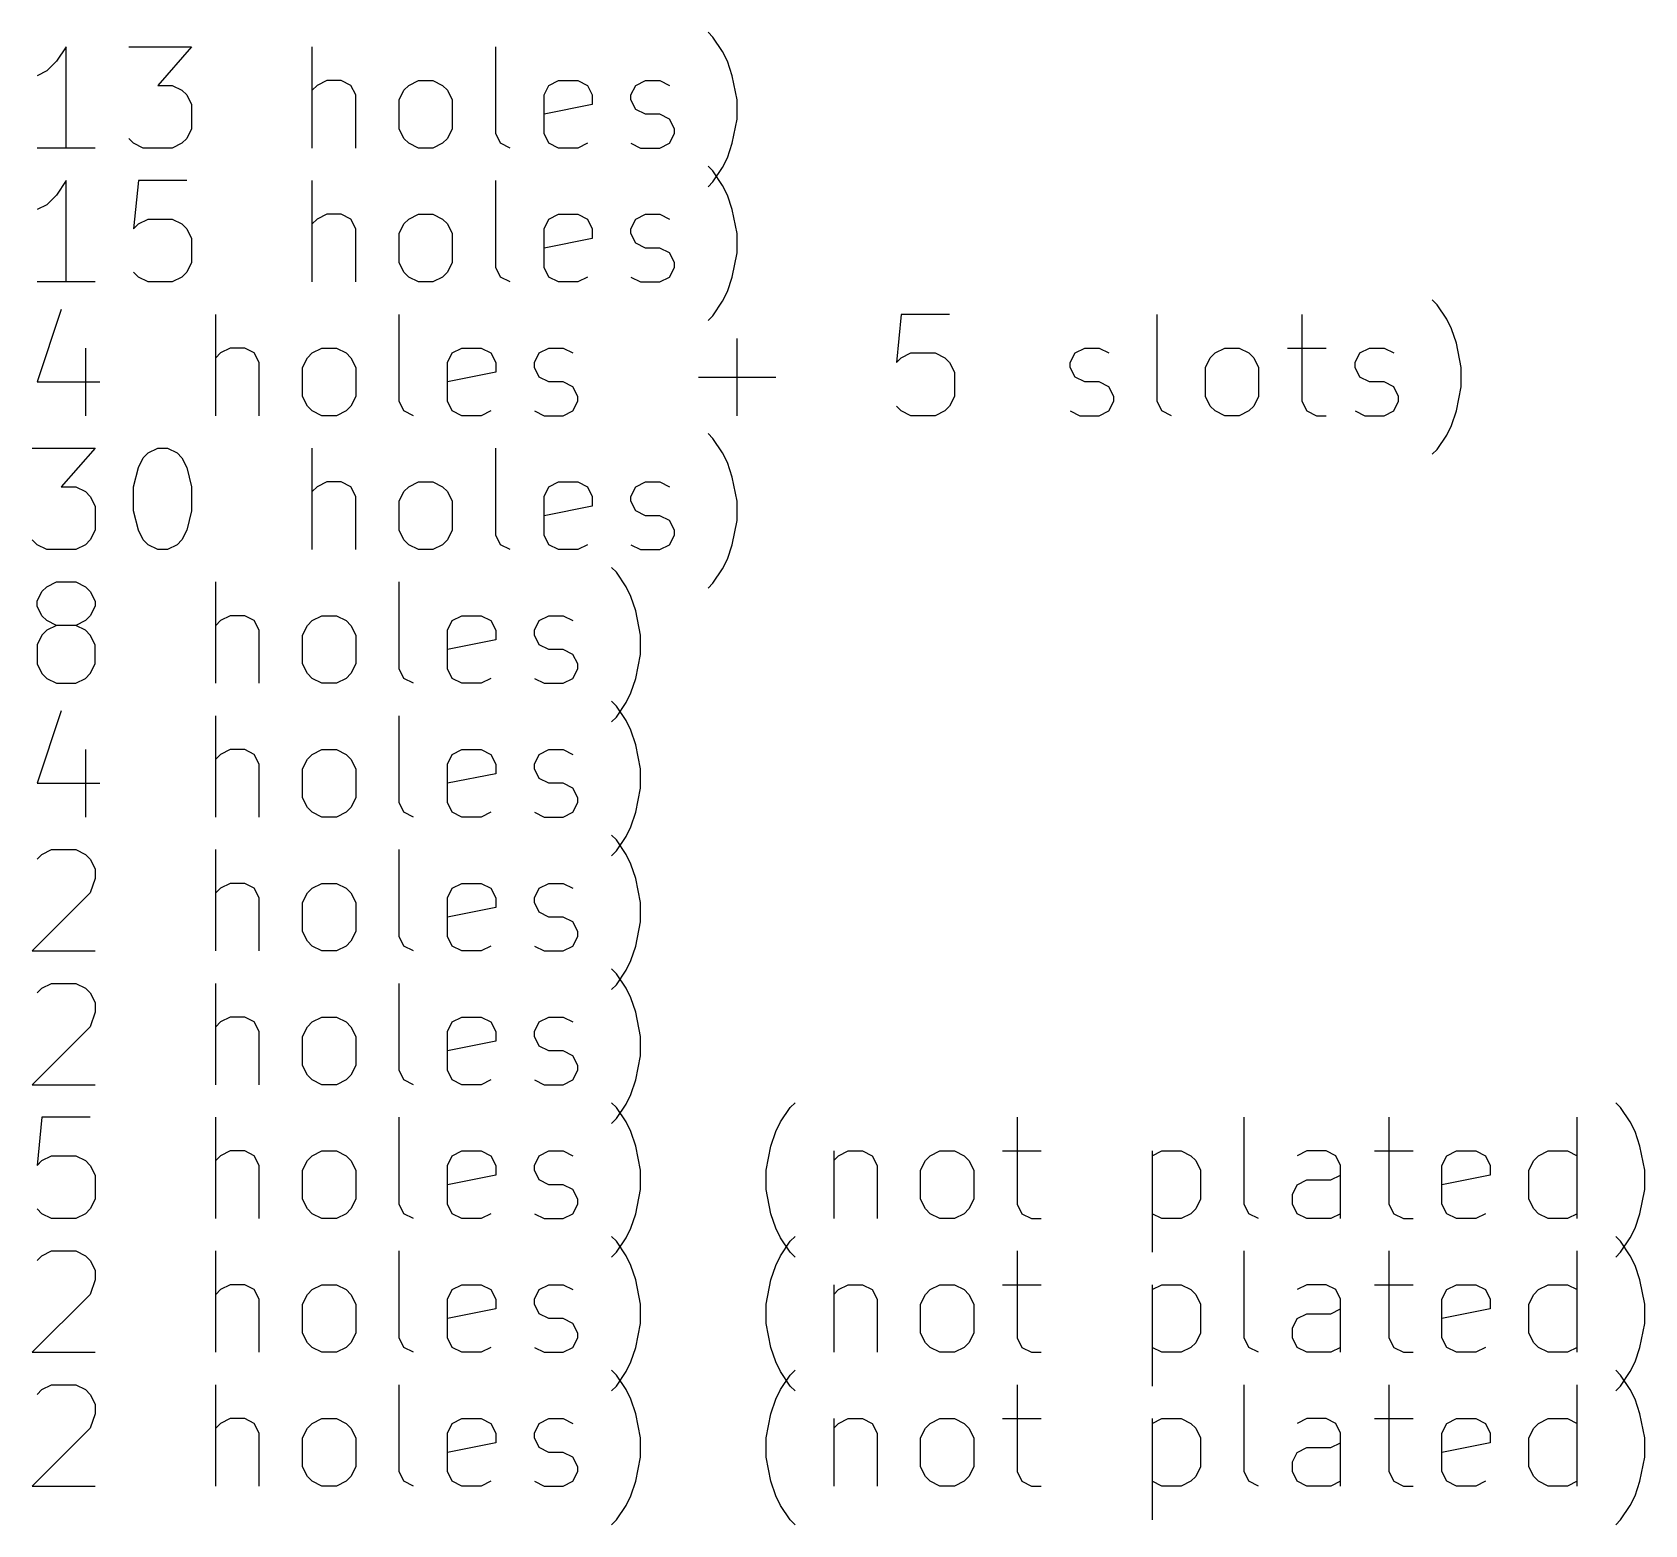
# Model space of a CAD drawing. Extents: x 108 to 205, y -280 to -45.
# Drawn here: x 157.76 to 205.47, y -279.63 to -235.46 of the extents above; entities that cross this region are included whole.
import ezdxf

# ---------------------------------------------------------------- set-up
doc = ezdxf.new("R2010")
doc.units = 0
doc.header["$MEASUREMENT"] = 0
doc.layers.add('BLACK', color=7, linetype='CONTINUOUS')

msp = doc.modelspace()

# ---------------------------------------------------------------- linework, layer by layer
at = {"layer": 'BLACK', "linetype": 'CONTINUOUS'}
for p, q in [((177.902, -235.604), (177.759, -235.461)), ((178.187, -236.033), (177.902, -235.604)), ((158.759, -235.89), (158.473, -236.318)), ((158.759, -238.89), (158.759, -235.89)), ((160.616, -235.89), (162.473, -235.89)), ((162.473, -235.89), (161.473, -237.033)), ((166.045, -238.89), (166.045, -235.89)), ((171.473, -238.461), (171.473, -235.89)), ((178.33, -236.318), (178.187, -236.033)), ((158.187, -236.604), (157.902, -236.747)), ((158.473, -236.318), (158.187, -236.604)), ((178.473, -236.747), (178.33, -236.318)), ((161.473, -237.033), (161.902, -237.033)), ((161.902, -237.033), (162.187, -237.175)), ((166.187, -237.033), (166.045, -237.175)), ((166.473, -236.89), (166.187, -237.033)), ((166.902, -236.89), (166.473, -236.89)), ((167.187, -237.033), (166.902, -236.89)), ((167.33, -237.318), (167.187, -237.033)), ((168.759, -237.175), (168.902, -237.033)), ((168.902, -237.033), (169.187, -236.89)), ((169.187, -236.89), (169.616, -236.89)), ((169.616, -236.89), (169.902, -237.033)), ((169.902, -237.033), (170.045, -237.175)), ((172.902, -237.318), (173.045, -237.033)), ((173.045, -237.033), (173.33, -236.89)), ((173.33, -236.89), (173.902, -236.89)), ((173.902, -236.89), (174.187, -237.033)), ((174.187, -237.033), (174.33, -237.318)), ((175.473, -237.318), (175.616, -237.033)), ((175.616, -237.033), (175.902, -236.89)), ((175.902, -236.89), (176.33, -236.89)), ((176.33, -236.89), (176.616, -237.033)), ((178.616, -237.461), (178.473, -236.747)), ((162.187, -237.175), (162.33, -237.318)), ((162.33, -237.318), (162.473, -237.604)), ((162.473, -237.604), (162.473, -238.318)), ((167.33, -238.89), (167.33, -237.318)), ((168.616, -237.461), (168.759, -237.175)), ((168.616, -238.318), (168.616, -237.461)), ((170.045, -237.175), (170.187, -237.461)), ((170.187, -237.461), (170.187, -238.318)), ((172.902, -238.461), (172.902, -237.318)), ((174.33, -237.604), (172.902, -237.89)), ((174.33, -237.318), (174.33, -237.604)), ((175.473, -237.461), (175.473, -237.318)), ((175.616, -237.747), (175.473, -237.461)), ((178.616, -238.033), (178.616, -237.461)), ((175.902, -237.89), (175.616, -237.747)), ((176.33, -237.89), (175.902, -237.89)), ((176.616, -238.033), (176.33, -237.89)), ((176.759, -238.318), (176.616, -238.033)), ((178.473, -238.747), (178.616, -238.033)), ((162.473, -238.318), (162.33, -238.604)), ((168.759, -238.604), (168.616, -238.318)), ((170.187, -238.318), (170.045, -238.604)), ((171.616, -238.747), (171.473, -238.461)), ((173.045, -238.747), (172.902, -238.461)), ((176.616, -238.747), (176.759, -238.461)), ((176.759, -238.461), (176.759, -238.318)), ((159.616, -238.89), (157.902, -238.89)), ((160.759, -238.747), (160.616, -238.604)), ((161.045, -238.89), (160.759, -238.747)), ((161.902, -238.89), (161.045, -238.89)), ((162.187, -238.747), (161.902, -238.89)), ((162.33, -238.604), (162.187, -238.747)), ((168.902, -238.747), (168.759, -238.604)), ((169.187, -238.89), (168.902, -238.747)), ((169.616, -238.89), (169.187, -238.89)), ((169.902, -238.747), (169.616, -238.89)), ((170.045, -238.604), (169.902, -238.747)), ((171.902, -238.89), (171.616, -238.747)), ((173.33, -238.89), (173.045, -238.747)), ((173.902, -238.89), (173.33, -238.89)), ((174.187, -238.747), (173.902, -238.89)), ((175.473, -238.747), (175.759, -238.89)), ((175.759, -238.89), (176.33, -238.89)), ((176.33, -238.89), (176.616, -238.747)), ((178.33, -239.175), (178.473, -238.747)), ((177.902, -239.564), (177.759, -239.421)), ((177.902, -239.89), (178.187, -239.461)), ((178.187, -239.461), (178.33, -239.175)), ((158.759, -239.85), (158.473, -240.278)), ((158.759, -242.85), (158.759, -239.85)), ((160.902, -239.85), (160.759, -241.278)), ((162.33, -239.85), (160.902, -239.85)), ((166.045, -242.85), (166.045, -239.85)), ((171.473, -242.421), (171.473, -239.85)), ((177.759, -240.033), (177.902, -239.89)), ((178.187, -239.993), (177.902, -239.564)), ((178.33, -240.278), (178.187, -239.993)), ((158.473, -240.278), (158.187, -240.564)), ((178.473, -240.707), (178.33, -240.278)), ((158.187, -240.564), (157.902, -240.707)), ((166.473, -240.85), (166.187, -240.993)), ((166.902, -240.85), (166.473, -240.85)), ((167.187, -240.993), (166.902, -240.85)), ((168.902, -240.993), (169.187, -240.85)), ((169.187, -240.85), (169.616, -240.85)), ((169.616, -240.85), (169.902, -240.993)), ((173.045, -240.993), (173.33, -240.85)), ((173.33, -240.85), (173.902, -240.85)), ((173.902, -240.85), (174.187, -240.993)), ((175.616, -240.993), (175.902, -240.85)), ((175.902, -240.85), (176.33, -240.85)), ((176.33, -240.85), (176.616, -240.993)), ((178.616, -241.421), (178.473, -240.707)), ((160.759, -241.278), (160.902, -241.135)), ((160.902, -241.135), (161.187, -240.993)), ((161.187, -240.993), (161.902, -240.993)), ((161.902, -240.993), (162.187, -241.135)), ((162.187, -241.135), (162.33, -241.278)), ((162.33, -241.278), (162.473, -241.564)), ((166.187, -240.993), (166.045, -241.135)), ((167.33, -241.278), (167.187, -240.993)), ((167.33, -242.85), (167.33, -241.278)), ((168.616, -241.421), (168.759, -241.135)), ((168.616, -242.278), (168.616, -241.421)), ((168.759, -241.135), (168.902, -240.993)), ((169.902, -240.993), (170.045, -241.135)), ((170.045, -241.135), (170.187, -241.421)), ((170.187, -241.421), (170.187, -242.278)), ((172.902, -241.278), (173.045, -240.993)), ((172.902, -242.421), (172.902, -241.278)), ((174.187, -240.993), (174.33, -241.278)), ((174.33, -241.278), (174.33, -241.564)), ((175.473, -241.278), (175.616, -240.993)), ((175.473, -241.421), (175.473, -241.278)), ((175.616, -241.707), (175.473, -241.421)), ((178.616, -241.993), (178.616, -241.421)), ((162.473, -241.564), (162.473, -242.278)), ((174.33, -241.564), (172.902, -241.85)), ((175.902, -241.85), (175.616, -241.707)), ((176.33, -241.85), (175.902, -241.85)), ((176.616, -241.993), (176.33, -241.85)), ((162.473, -242.278), (162.33, -242.564)), ((168.759, -242.564), (168.616, -242.278)), ((170.187, -242.278), (170.045, -242.564)), ((176.759, -242.278), (176.616, -241.993)), ((176.759, -242.421), (176.759, -242.278)), ((178.473, -242.707), (178.616, -241.993)), ((159.616, -242.85), (157.902, -242.85)), ((160.902, -242.707), (160.759, -242.564)), ((161.187, -242.85), (160.902, -242.707)), ((161.902, -242.85), (161.187, -242.85)), ((162.187, -242.707), (161.902, -242.85)), ((162.33, -242.564), (162.187, -242.707)), ((168.902, -242.707), (168.759, -242.564)), ((169.187, -242.85), (168.902, -242.707)), ((169.616, -242.85), (169.187, -242.85)), ((169.902, -242.707), (169.616, -242.85)), ((170.045, -242.564), (169.902, -242.707)), ((171.616, -242.707), (171.473, -242.421)), ((171.902, -242.85), (171.616, -242.707)), ((173.045, -242.707), (172.902, -242.421)), ((173.33, -242.85), (173.045, -242.707)), ((173.902, -242.85), (173.33, -242.85)), ((174.187, -242.707), (173.902, -242.85)), ((175.473, -242.707), (175.759, -242.85)), ((175.759, -242.85), (176.33, -242.85)), ((176.33, -242.85), (176.616, -242.707)), ((176.616, -242.707), (176.759, -242.421)), ((178.33, -243.135), (178.473, -242.707)), ((178.187, -243.421), (178.33, -243.135)), ((158.616, -243.667), (157.902, -245.81)), ((163.187, -246.81), (163.187, -243.81)), ((168.616, -246.381), (168.616, -243.81)), ((177.902, -243.85), (178.187, -243.421)), ((183.473, -243.81), (183.33, -245.238)), ((184.902, -243.81), (183.473, -243.81)), ((191.045, -246.381), (191.045, -243.81)), ((195.33, -243.81), (195.33, -246.381)), ((199.33, -243.524), (199.187, -243.381)), ((199.616, -243.953), (199.33, -243.524)), ((177.759, -243.993), (177.902, -243.85)), ((199.759, -244.238), (199.616, -243.953)), ((199.902, -244.667), (199.759, -244.238)), ((178.616, -246.81), (178.616, -244.524)), ((200.045, -245.381), (199.902, -244.667)), ((159.33, -244.81), (159.33, -246.81)), ((163.33, -244.953), (163.187, -245.095)), ((163.616, -244.81), (163.33, -244.953)), ((164.045, -244.81), (163.616, -244.81)), ((164.33, -244.953), (164.045, -244.81)), ((164.473, -245.238), (164.33, -244.953)), ((164.473, -246.81), (164.473, -245.238)), ((165.759, -245.381), (165.902, -245.095)), ((165.902, -245.095), (166.045, -244.953)), ((166.045, -244.953), (166.33, -244.81)), ((166.33, -244.81), (166.759, -244.81)), ((166.759, -244.81), (167.045, -244.953)), ((167.045, -244.953), (167.187, -245.095)), ((167.187, -245.095), (167.33, -245.381)), ((170.045, -245.238), (170.187, -244.953)), ((170.045, -246.381), (170.045, -245.238)), ((170.187, -244.953), (170.473, -244.81)), ((170.473, -244.81), (171.045, -244.81)), ((171.045, -244.81), (171.33, -244.953)), ((171.33, -244.953), (171.473, -245.238)), ((171.473, -245.238), (171.473, -245.524)), ((172.616, -245.238), (172.759, -244.953)), ((172.616, -245.381), (172.616, -245.238)), ((172.759, -244.953), (173.045, -244.81)), ((173.045, -244.81), (173.473, -244.81)), ((173.473, -244.81), (173.759, -244.953)), ((183.33, -245.238), (183.473, -245.095)), ((183.473, -245.095), (183.759, -244.953)), ((183.759, -244.953), (184.473, -244.953)), ((184.473, -244.953), (184.759, -245.095)), ((184.759, -245.095), (184.902, -245.238)), ((184.902, -245.238), (185.045, -245.524)), ((188.473, -245.238), (188.616, -244.953)), ((188.473, -245.381), (188.473, -245.238)), ((188.616, -244.953), (188.902, -244.81)), ((188.902, -244.81), (189.33, -244.81)), ((189.33, -244.81), (189.616, -244.953)), ((192.473, -245.381), (192.616, -245.095)), ((192.616, -245.095), (192.759, -244.953)), ((192.759, -244.953), (193.045, -244.81)), ((193.045, -244.81), (193.473, -244.81)), ((193.473, -244.81), (193.759, -244.953)), ((193.759, -244.953), (193.902, -245.095)), ((193.902, -245.095), (194.045, -245.381)), ((194.902, -244.81), (196.045, -244.81)), ((196.902, -245.238), (197.045, -244.953)), ((196.902, -245.381), (196.902, -245.238)), ((197.045, -244.953), (197.33, -244.81)), ((197.33, -244.81), (197.759, -244.81)), ((197.759, -244.81), (198.045, -244.953)), ((165.759, -246.238), (165.759, -245.381)), ((167.33, -245.381), (167.33, -246.238)), ((171.473, -245.524), (170.045, -245.81)), ((172.759, -245.667), (172.616, -245.381)), ((173.045, -245.81), (172.759, -245.667)), ((177.473, -245.667), (179.759, -245.667)), ((185.045, -245.524), (185.045, -246.238)), ((188.616, -245.667), (188.473, -245.381)), ((188.902, -245.81), (188.616, -245.667)), ((192.473, -246.238), (192.473, -245.381)), ((194.045, -245.381), (194.045, -246.238)), ((197.045, -245.667), (196.902, -245.381)), ((197.33, -245.81), (197.045, -245.667)), ((200.045, -245.953), (200.045, -245.381)), ((157.902, -245.81), (159.759, -245.81)), ((173.473, -245.81), (173.045, -245.81)), ((173.759, -245.953), (173.473, -245.81)), ((173.902, -246.238), (173.759, -245.953)), ((189.33, -245.81), (188.902, -245.81)), ((189.616, -245.953), (189.33, -245.81)), ((189.759, -246.238), (189.616, -245.953)), ((197.759, -245.81), (197.33, -245.81)), ((198.045, -245.953), (197.759, -245.81)), ((198.187, -246.238), (198.045, -245.953)), ((199.902, -246.667), (200.045, -245.953)), ((165.902, -246.524), (165.759, -246.238)), ((166.045, -246.667), (165.902, -246.524)), ((166.33, -246.81), (166.045, -246.667)), ((167.045, -246.667), (166.759, -246.81)), ((167.187, -246.524), (167.045, -246.667)), ((167.33, -246.238), (167.187, -246.524)), ((168.759, -246.667), (168.616, -246.381)), ((169.045, -246.81), (168.759, -246.667)), ((170.187, -246.667), (170.045, -246.381)), ((170.473, -246.81), (170.187, -246.667)), ((171.33, -246.667), (171.045, -246.81)), ((172.616, -246.667), (172.902, -246.81)), ((173.473, -246.81), (173.759, -246.667)), ((173.759, -246.667), (173.902, -246.381)), ((173.902, -246.381), (173.902, -246.238)), ((183.473, -246.667), (183.33, -246.524)), ((183.759, -246.81), (183.473, -246.667)), ((184.759, -246.667), (184.473, -246.81)), ((184.902, -246.524), (184.759, -246.667)), ((185.045, -246.238), (184.902, -246.524)), ((188.473, -246.667), (188.759, -246.81)), ((189.33, -246.81), (189.616, -246.667)), ((189.616, -246.667), (189.759, -246.381)), ((189.759, -246.381), (189.759, -246.238)), ((191.187, -246.667), (191.045, -246.381)), ((191.473, -246.81), (191.187, -246.667)), ((192.616, -246.524), (192.473, -246.238)), ((192.759, -246.667), (192.616, -246.524)), ((193.045, -246.81), (192.759, -246.667)), ((193.759, -246.667), (193.473, -246.81)), ((193.902, -246.524), (193.759, -246.667)), ((194.045, -246.238), (193.902, -246.524)), ((195.33, -246.381), (195.473, -246.667)), ((195.473, -246.667), (195.759, -246.81)), ((196.902, -246.667), (197.187, -246.81)), ((197.759, -246.81), (198.045, -246.667)), ((198.045, -246.667), (198.187, -246.381)), ((198.187, -246.381), (198.187, -246.238)), ((199.759, -247.095), (199.902, -246.667)), ((166.759, -246.81), (166.33, -246.81)), ((171.045, -246.81), (170.473, -246.81)), ((172.902, -246.81), (173.473, -246.81)), ((184.473, -246.81), (183.759, -246.81)), ((188.759, -246.81), (189.33, -246.81)), ((193.473, -246.81), (193.045, -246.81)), ((195.759, -246.81), (196.045, -246.81)), ((197.187, -246.81), (197.759, -246.81)), ((199.616, -247.381), (199.759, -247.095)), ((177.902, -247.484), (177.759, -247.341)), ((178.187, -247.913), (177.902, -247.484)), ((199.33, -247.81), (199.616, -247.381)), ((157.759, -247.77), (159.616, -247.77)), ((159.616, -247.77), (158.616, -248.913)), ((160.902, -248.341), (161.045, -248.055)), ((161.045, -248.055), (161.187, -247.913)), ((161.187, -247.913), (161.473, -247.77)), ((161.473, -247.77), (161.759, -247.77)), ((161.759, -247.77), (162.045, -247.913)), ((162.045, -247.913), (162.187, -248.055)), ((162.187, -248.055), (162.33, -248.341)), ((166.045, -250.77), (166.045, -247.77)), ((171.473, -250.341), (171.473, -247.77)), ((178.33, -248.198), (178.187, -247.913)), ((199.187, -247.953), (199.33, -247.81)), ((160.759, -248.913), (160.902, -248.341)), ((162.33, -248.341), (162.473, -248.913)), ((178.473, -248.627), (178.33, -248.198)), ((158.616, -248.913), (159.045, -248.913)), ((159.045, -248.913), (159.33, -249.055)), ((159.33, -249.055), (159.473, -249.198)), ((160.759, -249.627), (160.759, -248.913)), ((162.473, -248.913), (162.473, -249.627)), ((166.187, -248.913), (166.045, -249.055)), ((166.473, -248.77), (166.187, -248.913)), ((166.902, -248.77), (166.473, -248.77)), ((167.187, -248.913), (166.902, -248.77)), ((167.33, -249.198), (167.187, -248.913)), ((168.616, -249.341), (168.759, -249.055)), ((168.759, -249.055), (168.902, -248.913)), ((168.902, -248.913), (169.187, -248.77)), ((169.187, -248.77), (169.616, -248.77)), ((169.616, -248.77), (169.902, -248.913)), ((169.902, -248.913), (170.045, -249.055)), ((170.045, -249.055), (170.187, -249.341)), ((172.902, -249.198), (173.045, -248.913)), ((173.045, -248.913), (173.33, -248.77)), ((173.33, -248.77), (173.902, -248.77)), ((173.902, -248.77), (174.187, -248.913)), ((174.187, -248.913), (174.33, -249.198)), ((175.473, -249.198), (175.616, -248.913)), ((175.616, -248.913), (175.902, -248.77)), ((175.902, -248.77), (176.33, -248.77)), ((176.33, -248.77), (176.616, -248.913)), ((178.616, -249.341), (178.473, -248.627)), ((159.473, -249.198), (159.616, -249.484)), ((159.616, -249.484), (159.616, -250.198)), ((167.33, -250.77), (167.33, -249.198)), ((168.616, -250.198), (168.616, -249.341)), ((170.187, -249.341), (170.187, -250.198)), ((172.902, -250.341), (172.902, -249.198)), ((174.33, -249.484), (172.902, -249.77)), ((174.33, -249.198), (174.33, -249.484)), ((175.473, -249.341), (175.473, -249.198)), ((175.616, -249.627), (175.473, -249.341)), ((178.616, -249.913), (178.616, -249.341)), ((160.902, -250.198), (160.759, -249.627)), ((162.473, -249.627), (162.33, -250.198)), ((175.902, -249.77), (175.616, -249.627)), ((176.33, -249.77), (175.902, -249.77)), ((176.616, -249.913), (176.33, -249.77)), ((176.759, -250.198), (176.616, -249.913)), ((178.473, -250.627), (178.616, -249.913)), ((157.902, -250.627), (157.759, -250.484)), ((159.473, -250.484), (159.33, -250.627)), ((159.616, -250.198), (159.473, -250.484)), ((161.045, -250.484), (160.902, -250.198)), ((161.187, -250.627), (161.045, -250.484)), ((162.187, -250.484), (162.045, -250.627)), ((162.33, -250.198), (162.187, -250.484)), ((168.759, -250.484), (168.616, -250.198)), ((168.902, -250.627), (168.759, -250.484)), ((170.045, -250.484), (169.902, -250.627)), ((170.187, -250.198), (170.045, -250.484)), ((171.616, -250.627), (171.473, -250.341)), ((173.045, -250.627), (172.902, -250.341)), ((176.616, -250.627), (176.759, -250.341)), ((176.759, -250.341), (176.759, -250.198)), ((158.187, -250.77), (157.902, -250.627)), ((159.045, -250.77), (158.187, -250.77)), ((159.33, -250.627), (159.045, -250.77)), ((161.473, -250.77), (161.187, -250.627)), ((161.759, -250.77), (161.473, -250.77)), ((162.045, -250.627), (161.759, -250.77)), ((169.187, -250.77), (168.902, -250.627)), ((169.616, -250.77), (169.187, -250.77)), ((169.902, -250.627), (169.616, -250.77)), ((171.902, -250.77), (171.616, -250.627)), ((173.33, -250.77), (173.045, -250.627)), ((173.902, -250.77), (173.33, -250.77)), ((174.187, -250.627), (173.902, -250.77)), ((175.473, -250.627), (175.759, -250.77)), ((175.759, -250.77), (176.33, -250.77)), ((176.33, -250.77), (176.616, -250.627)), ((178.33, -251.055), (178.473, -250.627)), ((175.045, -251.444), (174.902, -251.301)), ((175.33, -251.873), (175.045, -251.444)), ((177.902, -251.77), (178.187, -251.341)), ((178.187, -251.341), (178.33, -251.055)), ((158.045, -252.015), (158.187, -251.873)), ((158.187, -251.873), (158.473, -251.73)), ((158.473, -251.73), (159.045, -251.73)), ((159.045, -251.73), (159.33, -251.873)), ((159.33, -251.873), (159.473, -252.015)), ((163.187, -254.73), (163.187, -251.73)), ((168.616, -254.301), (168.616, -251.73)), ((175.473, -252.158), (175.33, -251.873)), ((177.759, -251.913), (177.902, -251.77)), ((157.902, -252.301), (158.045, -252.015)), ((157.902, -252.444), (157.902, -252.301)), ((159.473, -252.015), (159.616, -252.301)), ((159.616, -252.301), (159.616, -252.444)), ((175.616, -252.587), (175.473, -252.158)), ((158.045, -252.73), (157.902, -252.444)), ((158.187, -252.873), (158.045, -252.73)), ((158.473, -253.015), (158.187, -252.873)), ((159.33, -252.873), (159.045, -253.015)), ((159.473, -252.73), (159.33, -252.873)), ((159.616, -252.444), (159.473, -252.73)), ((163.33, -252.873), (163.187, -253.015)), ((163.616, -252.73), (163.33, -252.873)), ((164.045, -252.73), (163.616, -252.73)), ((164.33, -252.873), (164.045, -252.73)), ((164.473, -253.158), (164.33, -252.873)), ((165.902, -253.015), (166.045, -252.873)), ((166.045, -252.873), (166.33, -252.73)), ((166.33, -252.73), (166.759, -252.73)), ((166.759, -252.73), (167.045, -252.873)), ((167.045, -252.873), (167.187, -253.015)), ((170.045, -253.158), (170.187, -252.873)), ((170.187, -252.873), (170.473, -252.73)), ((170.473, -252.73), (171.045, -252.73)), ((171.045, -252.73), (171.33, -252.873)), ((171.33, -252.873), (171.473, -253.158)), ((172.616, -253.158), (172.759, -252.873)), ((172.759, -252.873), (173.045, -252.73)), ((173.045, -252.73), (173.473, -252.73)), ((173.473, -252.73), (173.759, -252.873)), ((175.759, -253.301), (175.616, -252.587)), ((158.045, -253.301), (157.902, -253.587)), ((158.187, -253.158), (158.045, -253.301)), ((158.473, -253.015), (158.187, -253.158)), ((159.045, -253.015), (158.473, -253.015)), ((159.33, -253.158), (159.045, -253.015)), ((159.473, -253.301), (159.33, -253.158)), ((159.616, -253.587), (159.473, -253.301)), ((164.473, -254.73), (164.473, -253.158)), ((165.759, -253.301), (165.902, -253.015)), ((165.759, -254.158), (165.759, -253.301)), ((167.187, -253.015), (167.33, -253.301)), ((167.33, -253.301), (167.33, -254.158)), ((170.045, -254.301), (170.045, -253.158)), ((171.473, -253.158), (171.473, -253.444)), ((172.616, -253.301), (172.616, -253.158)), ((172.759, -253.587), (172.616, -253.301)), ((175.759, -253.873), (175.759, -253.301)), ((157.902, -253.587), (157.902, -254.158)), ((159.616, -254.158), (159.616, -253.587)), ((171.473, -253.444), (170.045, -253.73)), ((173.045, -253.73), (172.759, -253.587)), ((173.473, -253.73), (173.045, -253.73)), ((173.759, -253.873), (173.473, -253.73)), ((157.902, -254.158), (158.045, -254.444)), ((159.473, -254.444), (159.616, -254.158)), ((165.902, -254.444), (165.759, -254.158)), ((167.33, -254.158), (167.187, -254.444)), ((168.759, -254.587), (168.616, -254.301)), ((170.187, -254.587), (170.045, -254.301)), ((173.902, -254.158), (173.759, -253.873)), ((173.759, -254.587), (173.902, -254.301)), ((173.902, -254.301), (173.902, -254.158)), ((175.616, -254.587), (175.759, -253.873)), ((158.045, -254.444), (158.187, -254.587)), ((158.187, -254.587), (158.473, -254.73)), ((158.473, -254.73), (159.045, -254.73)), ((159.045, -254.73), (159.33, -254.587)), ((159.33, -254.587), (159.473, -254.444)), ((166.045, -254.587), (165.902, -254.444)), ((166.33, -254.73), (166.045, -254.587)), ((166.759, -254.73), (166.33, -254.73)), ((167.045, -254.587), (166.759, -254.73)), ((167.187, -254.444), (167.045, -254.587)), ((169.045, -254.73), (168.759, -254.587)), ((170.473, -254.73), (170.187, -254.587)), ((171.045, -254.73), (170.473, -254.73)), ((171.33, -254.587), (171.045, -254.73)), ((172.616, -254.587), (172.902, -254.73)), ((172.902, -254.73), (173.473, -254.73)), ((173.473, -254.73), (173.759, -254.587)), ((175.473, -255.015), (175.616, -254.587)), ((175.045, -255.404), (174.902, -255.261)), ((175.33, -255.301), (175.473, -255.015)), ((158.616, -255.547), (157.902, -257.69)), ((163.187, -258.69), (163.187, -255.69)), ((168.616, -258.261), (168.616, -255.69)), ((174.902, -255.873), (175.045, -255.73)), ((175.045, -255.73), (175.33, -255.301)), ((175.33, -255.833), (175.045, -255.404)), ((175.473, -256.118), (175.33, -255.833)), ((175.616, -256.547), (175.473, -256.118)), ((159.33, -256.69), (159.33, -258.69)), ((163.616, -256.69), (163.33, -256.833)), ((164.045, -256.69), (163.616, -256.69)), ((164.33, -256.833), (164.045, -256.69)), ((166.045, -256.833), (166.33, -256.69)), ((166.33, -256.69), (166.759, -256.69)), ((166.759, -256.69), (167.045, -256.833)), ((170.187, -256.833), (170.473, -256.69)), ((170.473, -256.69), (171.045, -256.69)), ((171.045, -256.69), (171.33, -256.833)), ((172.759, -256.833), (173.045, -256.69)), ((173.045, -256.69), (173.473, -256.69)), ((173.473, -256.69), (173.759, -256.833)), ((175.759, -257.261), (175.616, -256.547)), ((163.33, -256.833), (163.187, -256.975)), ((164.473, -257.118), (164.33, -256.833)), ((164.473, -258.69), (164.473, -257.118)), ((165.759, -257.261), (165.902, -256.975)), ((165.902, -256.975), (166.045, -256.833)), ((167.045, -256.833), (167.187, -256.975)), ((167.187, -256.975), (167.33, -257.261)), ((170.045, -257.118), (170.187, -256.833)), ((170.045, -258.261), (170.045, -257.118)), ((171.33, -256.833), (171.473, -257.118)), ((171.473, -257.118), (171.473, -257.404)), ((172.616, -257.118), (172.759, -256.833)), ((172.616, -257.261), (172.616, -257.118)), ((165.759, -258.118), (165.759, -257.261)), ((167.33, -257.261), (167.33, -258.118)), ((171.473, -257.404), (170.045, -257.69)), ((172.759, -257.547), (172.616, -257.261)), ((173.045, -257.69), (172.759, -257.547)), ((175.759, -257.833), (175.759, -257.261)), ((157.902, -257.69), (159.759, -257.69)), ((165.902, -258.404), (165.759, -258.118)), ((167.33, -258.118), (167.187, -258.404)), ((173.473, -257.69), (173.045, -257.69)), ((173.759, -257.833), (173.473, -257.69)), ((173.902, -258.118), (173.759, -257.833)), ((173.902, -258.261), (173.902, -258.118)), ((175.616, -258.547), (175.759, -257.833)), ((166.045, -258.547), (165.902, -258.404)), ((166.33, -258.69), (166.045, -258.547)), ((167.045, -258.547), (166.759, -258.69)), ((167.187, -258.404), (167.045, -258.547)), ((168.759, -258.547), (168.616, -258.261)), ((169.045, -258.69), (168.759, -258.547)), ((170.187, -258.547), (170.045, -258.261)), ((170.473, -258.69), (170.187, -258.547)), ((171.33, -258.547), (171.045, -258.69)), ((172.616, -258.547), (172.902, -258.69)), ((173.473, -258.69), (173.759, -258.547)), ((173.759, -258.547), (173.902, -258.261)), ((175.473, -258.975), (175.616, -258.547)), ((166.759, -258.69), (166.33, -258.69)), ((171.045, -258.69), (170.473, -258.69)), ((172.902, -258.69), (173.473, -258.69)), ((175.33, -259.261), (175.473, -258.975)), ((175.045, -259.364), (174.902, -259.221)), ((175.045, -259.69), (175.33, -259.261)), ((175.33, -259.793), (175.045, -259.364)), ((157.902, -259.935), (158.045, -259.793)), ((158.045, -259.793), (158.33, -259.65)), ((158.33, -259.65), (159.045, -259.65)), ((159.045, -259.65), (159.33, -259.793)), ((159.33, -259.793), (159.473, -259.935)), ((159.473, -259.935), (159.616, -260.221)), ((163.187, -262.65), (163.187, -259.65)), ((168.616, -262.221), (168.616, -259.65)), ((174.902, -259.833), (175.045, -259.69)), ((175.473, -260.078), (175.33, -259.793)), ((159.616, -260.507), (159.473, -260.935)), ((159.616, -260.221), (159.616, -260.507)), ((175.616, -260.507), (175.473, -260.078)), ((175.759, -261.221), (175.616, -260.507)), ((159.473, -260.935), (157.759, -262.65)), ((163.33, -260.793), (163.187, -260.935)), ((163.616, -260.65), (163.33, -260.793)), ((164.045, -260.65), (163.616, -260.65)), ((164.33, -260.793), (164.045, -260.65)), ((164.473, -261.078), (164.33, -260.793)), ((165.759, -261.221), (165.902, -260.935)), ((165.902, -260.935), (166.045, -260.793)), ((166.045, -260.793), (166.33, -260.65)), ((166.33, -260.65), (166.759, -260.65)), ((166.759, -260.65), (167.045, -260.793)), ((167.045, -260.793), (167.187, -260.935)), ((167.187, -260.935), (167.33, -261.221)), ((170.045, -261.078), (170.187, -260.793)), ((170.187, -260.793), (170.473, -260.65)), ((170.473, -260.65), (171.045, -260.65)), ((171.045, -260.65), (171.33, -260.793)), ((171.33, -260.793), (171.473, -261.078)), ((172.616, -261.078), (172.759, -260.793)), ((172.759, -260.793), (173.045, -260.65)), ((173.045, -260.65), (173.473, -260.65)), ((173.473, -260.65), (173.759, -260.793)), ((164.473, -262.65), (164.473, -261.078)), ((165.759, -262.078), (165.759, -261.221)), ((167.33, -261.221), (167.33, -262.078)), ((170.045, -262.221), (170.045, -261.078)), ((171.473, -261.364), (170.045, -261.65)), ((171.473, -261.078), (171.473, -261.364)), ((172.616, -261.221), (172.616, -261.078)), ((172.759, -261.507), (172.616, -261.221)), ((175.759, -261.793), (175.759, -261.221)), ((173.045, -261.65), (172.759, -261.507)), ((173.473, -261.65), (173.045, -261.65)), ((173.759, -261.793), (173.473, -261.65)), ((173.902, -262.078), (173.759, -261.793)), ((175.616, -262.507), (175.759, -261.793)), ((165.902, -262.364), (165.759, -262.078)), ((166.045, -262.507), (165.902, -262.364)), ((167.187, -262.364), (167.045, -262.507)), ((167.33, -262.078), (167.187, -262.364)), ((168.759, -262.507), (168.616, -262.221)), ((170.187, -262.507), (170.045, -262.221)), ((173.759, -262.507), (173.902, -262.221)), ((173.902, -262.221), (173.902, -262.078)), ((157.759, -262.65), (159.616, -262.65)), ((166.33, -262.65), (166.045, -262.507)), ((166.759, -262.65), (166.33, -262.65)), ((167.045, -262.507), (166.759, -262.65)), ((169.045, -262.65), (168.759, -262.507)), ((170.473, -262.65), (170.187, -262.507)), ((171.045, -262.65), (170.473, -262.65)), ((171.33, -262.507), (171.045, -262.65)), ((172.616, -262.507), (172.902, -262.65)), ((172.902, -262.65), (173.473, -262.65)), ((173.473, -262.65), (173.759, -262.507)), ((175.473, -262.935), (175.616, -262.507)), ((175.045, -263.324), (174.902, -263.181)), ((175.045, -263.65), (175.33, -263.221)), ((175.33, -263.753), (175.045, -263.324)), ((175.33, -263.221), (175.473, -262.935)), ((157.902, -263.895), (158.045, -263.753)), ((158.045, -263.753), (158.33, -263.61)), ((158.33, -263.61), (159.045, -263.61)), ((159.045, -263.61), (159.33, -263.753)), ((159.33, -263.753), (159.473, -263.895)), ((163.187, -266.61), (163.187, -263.61)), ((168.616, -266.181), (168.616, -263.61)), ((174.902, -263.793), (175.045, -263.65)), ((175.473, -264.038), (175.33, -263.753)), ((159.473, -263.895), (159.616, -264.181)), ((159.616, -264.181), (159.616, -264.467)), ((175.616, -264.467), (175.473, -264.038)), ((159.616, -264.467), (159.473, -264.895)), ((163.33, -264.753), (163.187, -264.895)), ((163.616, -264.61), (163.33, -264.753)), ((164.045, -264.61), (163.616, -264.61)), ((164.33, -264.753), (164.045, -264.61)), ((164.473, -265.038), (164.33, -264.753)), ((165.902, -264.895), (166.045, -264.753)), ((166.045, -264.753), (166.33, -264.61)), ((166.33, -264.61), (166.759, -264.61)), ((166.759, -264.61), (167.045, -264.753)), ((167.045, -264.753), (167.187, -264.895)), ((170.045, -265.038), (170.187, -264.753)), ((170.187, -264.753), (170.473, -264.61)), ((170.473, -264.61), (171.045, -264.61)), ((171.045, -264.61), (171.33, -264.753)), ((171.33, -264.753), (171.473, -265.038)), ((172.616, -265.038), (172.759, -264.753)), ((172.759, -264.753), (173.045, -264.61)), ((173.045, -264.61), (173.473, -264.61)), ((173.473, -264.61), (173.759, -264.753)), ((175.759, -265.181), (175.616, -264.467)), ((159.473, -264.895), (157.759, -266.61)), ((164.473, -266.61), (164.473, -265.038)), ((165.759, -265.181), (165.902, -264.895)), ((165.759, -266.038), (165.759, -265.181)), ((167.187, -264.895), (167.33, -265.181)), ((167.33, -265.181), (167.33, -266.038)), ((170.045, -266.181), (170.045, -265.038)), ((171.473, -265.038), (171.473, -265.324)), ((172.616, -265.181), (172.616, -265.038)), ((172.759, -265.467), (172.616, -265.181)), ((175.759, -265.753), (175.759, -265.181)), ((171.473, -265.324), (170.045, -265.61)), ((173.045, -265.61), (172.759, -265.467)), ((173.473, -265.61), (173.045, -265.61)), ((173.759, -265.753), (173.473, -265.61)), ((173.902, -266.038), (173.759, -265.753)), ((175.616, -266.467), (175.759, -265.753)), ((165.902, -266.324), (165.759, -266.038)), ((167.33, -266.038), (167.187, -266.324)), ((168.759, -266.467), (168.616, -266.181)), ((170.187, -266.467), (170.045, -266.181)), ((173.759, -266.467), (173.902, -266.181)), ((173.902, -266.181), (173.902, -266.038)), ((157.759, -266.61), (159.616, -266.61)), ((166.045, -266.467), (165.902, -266.324)), ((166.33, -266.61), (166.045, -266.467)), ((166.759, -266.61), (166.33, -266.61)), ((167.045, -266.467), (166.759, -266.61)), ((167.187, -266.324), (167.045, -266.467)), ((169.045, -266.61), (168.759, -266.467)), ((170.473, -266.61), (170.187, -266.467)), ((171.045, -266.61), (170.473, -266.61)), ((171.33, -266.467), (171.045, -266.61)), ((172.616, -266.467), (172.902, -266.61)), ((172.902, -266.61), (173.473, -266.61)), ((173.473, -266.61), (173.759, -266.467)), ((175.473, -266.895), (175.616, -266.467)), ((175.045, -267.284), (174.902, -267.141)), ((175.045, -267.61), (175.33, -267.181)), ((175.33, -267.181), (175.473, -266.895)), ((180.187, -267.284), (180.33, -267.141)), ((204.759, -267.284), (204.616, -267.141)), ((158.045, -267.57), (157.902, -268.998)), ((159.473, -267.57), (158.045, -267.57)), ((163.187, -270.57), (163.187, -267.57)), ((168.616, -270.141), (168.616, -267.57)), ((174.902, -267.753), (175.045, -267.61)), ((175.33, -267.713), (175.045, -267.284)), ((179.902, -267.713), (180.187, -267.284)), ((186.902, -267.57), (186.902, -270.141)), ((193.616, -270.141), (193.616, -267.57)), ((197.902, -267.57), (197.902, -270.141)), ((203.473, -270.57), (203.473, -267.57)), ((205.045, -267.713), (204.759, -267.284)), ((175.473, -267.998), (175.33, -267.713)), ((175.616, -268.427), (175.473, -267.998)), ((179.616, -268.427), (179.759, -267.998)), ((179.759, -267.998), (179.902, -267.713)), ((205.187, -267.998), (205.045, -267.713)), ((205.33, -268.427), (205.187, -267.998)), ((163.616, -268.57), (163.33, -268.713)), ((164.045, -268.57), (163.616, -268.57)), ((164.33, -268.713), (164.045, -268.57)), ((166.045, -268.713), (166.33, -268.57)), ((166.33, -268.57), (166.759, -268.57)), ((166.759, -268.57), (167.045, -268.713)), ((170.187, -268.713), (170.473, -268.57)), ((170.473, -268.57), (171.045, -268.57)), ((171.045, -268.57), (171.33, -268.713)), ((172.759, -268.713), (173.045, -268.57)), ((173.045, -268.57), (173.473, -268.57)), ((173.473, -268.57), (173.759, -268.713)), ((175.759, -269.141), (175.616, -268.427)), ((179.473, -269.141), (179.616, -268.427)), ((181.473, -268.57), (181.473, -270.57)), ((181.616, -268.713), (181.902, -268.57)), ((181.902, -268.57), (182.33, -268.57)), ((182.33, -268.57), (182.616, -268.713)), ((184.33, -268.713), (184.616, -268.57)), ((184.616, -268.57), (185.045, -268.57)), ((185.045, -268.57), (185.33, -268.713)), ((186.473, -268.57), (187.616, -268.57)), ((190.902, -268.57), (190.902, -271.57)), ((190.902, -268.713), (191.187, -268.57)), ((191.187, -268.57), (191.759, -268.57)), ((191.759, -268.57), (192.045, -268.713)), ((195.473, -268.57), (195.187, -268.713)), ((196.045, -268.57), (195.473, -268.57)), ((196.33, -268.713), (196.045, -268.57)), ((197.473, -268.57), (198.616, -268.57)), ((199.616, -268.713), (199.902, -268.57)), ((199.902, -268.57), (200.473, -268.57)), ((200.473, -268.57), (200.759, -268.713)), ((202.33, -268.713), (202.616, -268.57)), ((202.616, -268.57), (203.187, -268.57)), ((203.187, -268.57), (203.473, -268.713)), ((205.473, -269.141), (205.33, -268.427)), ((157.902, -268.998), (158.045, -268.855)), ((158.045, -268.855), (158.33, -268.713)), ((158.33, -268.713), (159.045, -268.713)), ((159.045, -268.713), (159.33, -268.855)), ((159.33, -268.855), (159.473, -268.998)), ((159.473, -268.998), (159.616, -269.284)), ((163.33, -268.713), (163.187, -268.855)), ((164.473, -268.998), (164.33, -268.713)), ((164.473, -270.57), (164.473, -268.998)), ((165.759, -269.141), (165.902, -268.855)), ((165.902, -268.855), (166.045, -268.713)), ((167.045, -268.713), (167.187, -268.855)), ((167.187, -268.855), (167.33, -269.141)), ((170.045, -268.998), (170.187, -268.713)), ((170.045, -270.141), (170.045, -268.998)), ((171.33, -268.713), (171.473, -268.998)), ((171.473, -268.998), (171.473, -269.284)), ((172.616, -268.998), (172.759, -268.713)), ((172.616, -269.141), (172.616, -268.998)), ((181.473, -268.855), (181.616, -268.713)), ((182.616, -268.713), (182.759, -268.998)), ((182.759, -268.998), (182.759, -270.57)), ((184.045, -269.141), (184.187, -268.855)), ((184.187, -268.855), (184.33, -268.713)), ((185.33, -268.713), (185.473, -268.855)), ((185.473, -268.855), (185.616, -269.141)), ((192.045, -268.713), (192.187, -268.855)), ((192.187, -268.855), (192.33, -269.141)), ((196.473, -268.998), (196.33, -268.713)), ((196.473, -270.57), (196.473, -268.998)), ((199.473, -268.998), (199.616, -268.713)), ((199.473, -270.141), (199.473, -268.998)), ((200.759, -268.713), (200.902, -268.998)), ((200.902, -268.998), (200.902, -269.284)), ((202.045, -269.141), (202.187, -268.855)), ((202.187, -268.855), (202.33, -268.713)), ((159.616, -269.284), (159.616, -269.998)), ((165.759, -269.998), (165.759, -269.141)), ((167.33, -269.141), (167.33, -269.998)), ((171.473, -269.284), (170.045, -269.57)), ((172.759, -269.427), (172.616, -269.141)), ((173.045, -269.57), (172.759, -269.427)), ((173.473, -269.57), (173.045, -269.57)), ((173.759, -269.713), (173.473, -269.57)), ((175.759, -269.713), (175.759, -269.141)), ((179.473, -269.713), (179.473, -269.141)), ((184.045, -269.998), (184.045, -269.141)), ((185.616, -269.141), (185.616, -269.998)), ((192.33, -269.141), (192.33, -269.998)), ((195.045, -269.855), (195.187, -269.57)), ((195.187, -269.57), (195.473, -269.427)), ((195.473, -269.427), (196.187, -269.427)), ((196.187, -269.427), (196.473, -269.284)), ((200.902, -269.284), (199.473, -269.57)), ((202.045, -269.998), (202.045, -269.141)), ((205.473, -269.713), (205.473, -269.141)), ((159.616, -269.998), (159.473, -270.284)), ((165.902, -270.284), (165.759, -269.998)), ((167.33, -269.998), (167.187, -270.284)), ((173.902, -269.998), (173.759, -269.713)), ((173.902, -270.141), (173.902, -269.998)), ((175.616, -270.427), (175.759, -269.713)), ((179.616, -270.427), (179.473, -269.713)), ((184.187, -270.284), (184.045, -269.998)), ((185.616, -269.998), (185.473, -270.284)), ((192.33, -269.998), (192.187, -270.284)), ((195.045, -270.141), (195.045, -269.855)), ((202.187, -270.284), (202.045, -269.998)), ((205.33, -270.427), (205.473, -269.713)), ((158.045, -270.427), (157.902, -270.284)), ((158.33, -270.57), (158.045, -270.427)), ((159.33, -270.427), (159.045, -270.57)), ((159.473, -270.284), (159.33, -270.427)), ((166.045, -270.427), (165.902, -270.284)), ((166.33, -270.57), (166.045, -270.427)), ((167.045, -270.427), (166.759, -270.57)), ((167.187, -270.284), (167.045, -270.427)), ((168.759, -270.427), (168.616, -270.141)), ((169.045, -270.57), (168.759, -270.427)), ((170.187, -270.427), (170.045, -270.141)), ((170.473, -270.57), (170.187, -270.427)), ((171.33, -270.427), (171.045, -270.57)), ((172.616, -270.427), (172.902, -270.57)), ((173.473, -270.57), (173.759, -270.427)), ((173.759, -270.427), (173.902, -270.141)), ((175.473, -270.855), (175.616, -270.427)), ((179.759, -270.855), (179.616, -270.427)), ((184.33, -270.427), (184.187, -270.284)), ((184.616, -270.57), (184.33, -270.427)), ((185.33, -270.427), (185.045, -270.57)), ((185.473, -270.284), (185.33, -270.427)), ((186.902, -270.141), (187.045, -270.427)), ((187.045, -270.427), (187.33, -270.57)), ((191.187, -270.57), (190.902, -270.427)), ((192.045, -270.427), (191.759, -270.57)), ((192.187, -270.284), (192.045, -270.427)), ((193.759, -270.427), (193.616, -270.141)), ((194.045, -270.57), (193.759, -270.427)), ((195.187, -270.427), (195.045, -270.141)), ((195.473, -270.57), (195.187, -270.427)), ((196.473, -270.427), (196.187, -270.57)), ((197.902, -270.141), (198.045, -270.427)), ((198.045, -270.427), (198.33, -270.57)), ((199.616, -270.427), (199.473, -270.141)), ((199.902, -270.57), (199.616, -270.427)), ((200.759, -270.427), (200.473, -270.57)), ((202.33, -270.427), (202.187, -270.284)), ((202.616, -270.57), (202.33, -270.427)), ((203.473, -270.427), (203.187, -270.57)), ((205.187, -270.855), (205.33, -270.427)), ((159.045, -270.57), (158.33, -270.57)), ((166.759, -270.57), (166.33, -270.57)), ((171.045, -270.57), (170.473, -270.57)), ((172.902, -270.57), (173.473, -270.57)), ((175.33, -271.141), (175.473, -270.855)), ((179.902, -271.141), (179.759, -270.855)), ((185.045, -270.57), (184.616, -270.57)), ((187.33, -270.57), (187.616, -270.57)), ((191.759, -270.57), (191.187, -270.57)), ((196.187, -270.57), (195.473, -270.57)), ((198.33, -270.57), (198.616, -270.57)), ((200.473, -270.57), (199.902, -270.57)), ((203.187, -270.57), (202.616, -270.57)), ((205.045, -271.141), (205.187, -270.855)), ((175.045, -271.244), (174.902, -271.101)), ((175.045, -271.57), (175.33, -271.141)), ((175.33, -271.673), (175.045, -271.244)), ((180.187, -271.57), (179.902, -271.141)), ((179.902, -271.673), (180.187, -271.244)), ((180.187, -271.244), (180.33, -271.101)), ((204.759, -271.244), (204.616, -271.101)), ((204.759, -271.57), (205.045, -271.141)), ((205.045, -271.673), (204.759, -271.244)), ((157.902, -271.815), (158.045, -271.673)), ((158.045, -271.673), (158.33, -271.53)), ((158.33, -271.53), (159.045, -271.53)), ((159.045, -271.53), (159.33, -271.673)), ((159.33, -271.673), (159.473, -271.815)), ((159.473, -271.815), (159.616, -272.101)), ((163.187, -274.53), (163.187, -271.53)), ((168.616, -274.101), (168.616, -271.53)), ((174.902, -271.713), (175.045, -271.57)), ((175.473, -271.958), (175.33, -271.673)), ((175.616, -272.387), (175.473, -271.958)), ((179.616, -272.387), (179.759, -271.958)), ((179.759, -271.958), (179.902, -271.673)), ((180.33, -271.713), (180.187, -271.57)), ((186.902, -271.53), (186.902, -274.101)), ((193.616, -274.101), (193.616, -271.53)), ((197.902, -271.53), (197.902, -274.101)), ((203.473, -274.53), (203.473, -271.53)), ((204.616, -271.713), (204.759, -271.57)), ((205.187, -271.958), (205.045, -271.673)), ((205.33, -272.387), (205.187, -271.958)), ((159.616, -272.387), (159.473, -272.815)), ((159.616, -272.101), (159.616, -272.387)), ((175.759, -273.101), (175.616, -272.387)), ((179.473, -273.101), (179.616, -272.387)), ((205.473, -273.101), (205.33, -272.387)), ((159.473, -272.815), (157.759, -274.53)), ((163.33, -272.673), (163.187, -272.815)), ((163.616, -272.53), (163.33, -272.673)), ((164.045, -272.53), (163.616, -272.53)), ((164.33, -272.673), (164.045, -272.53)), ((164.473, -272.958), (164.33, -272.673)), ((165.759, -273.101), (165.902, -272.815)), ((165.902, -272.815), (166.045, -272.673)), ((166.045, -272.673), (166.33, -272.53)), ((166.33, -272.53), (166.759, -272.53)), ((166.759, -272.53), (167.045, -272.673)), ((167.045, -272.673), (167.187, -272.815)), ((167.187, -272.815), (167.33, -273.101)), ((170.045, -272.958), (170.187, -272.673)), ((170.187, -272.673), (170.473, -272.53)), ((170.473, -272.53), (171.045, -272.53)), ((171.045, -272.53), (171.33, -272.673)), ((171.33, -272.673), (171.473, -272.958)), ((172.616, -272.958), (172.759, -272.673)), ((172.759, -272.673), (173.045, -272.53)), ((173.045, -272.53), (173.473, -272.53)), ((173.473, -272.53), (173.759, -272.673)), ((181.473, -272.53), (181.473, -274.53)), ((181.473, -272.815), (181.616, -272.673)), ((181.616, -272.673), (181.902, -272.53)), ((181.902, -272.53), (182.33, -272.53)), ((182.33, -272.53), (182.616, -272.673)), ((182.616, -272.673), (182.759, -272.958)), ((184.045, -273.101), (184.187, -272.815)), ((184.187, -272.815), (184.33, -272.673)), ((184.33, -272.673), (184.616, -272.53)), ((184.616, -272.53), (185.045, -272.53)), ((185.045, -272.53), (185.33, -272.673)), ((185.33, -272.673), (185.473, -272.815)), ((185.473, -272.815), (185.616, -273.101)), ((186.473, -272.53), (187.616, -272.53)), ((190.902, -272.53), (190.902, -275.53)), ((190.902, -272.673), (191.187, -272.53)), ((191.187, -272.53), (191.759, -272.53)), ((191.759, -272.53), (192.045, -272.673)), ((192.045, -272.673), (192.187, -272.815)), ((192.187, -272.815), (192.33, -273.101)), ((195.473, -272.53), (195.187, -272.673)), ((196.045, -272.53), (195.473, -272.53)), ((196.33, -272.673), (196.045, -272.53)), ((196.473, -272.958), (196.33, -272.673)), ((197.473, -272.53), (198.616, -272.53)), ((199.473, -272.958), (199.616, -272.673)), ((199.616, -272.673), (199.902, -272.53)), ((199.902, -272.53), (200.473, -272.53)), ((200.473, -272.53), (200.759, -272.673)), ((200.759, -272.673), (200.902, -272.958)), ((202.045, -273.101), (202.187, -272.815)), ((202.187, -272.815), (202.33, -272.673)), ((202.33, -272.673), (202.616, -272.53)), ((202.616, -272.53), (203.187, -272.53)), ((203.187, -272.53), (203.473, -272.673)), ((164.473, -274.53), (164.473, -272.958)), ((165.759, -273.958), (165.759, -273.101)), ((167.33, -273.101), (167.33, -273.958)), ((170.045, -274.101), (170.045, -272.958)), ((171.473, -273.244), (170.045, -273.53)), ((171.473, -272.958), (171.473, -273.244)), ((172.616, -273.101), (172.616, -272.958)), ((172.759, -273.387), (172.616, -273.101)), ((173.045, -273.53), (172.759, -273.387)), ((175.759, -273.673), (175.759, -273.101)), ((179.473, -273.673), (179.473, -273.101)), ((182.759, -272.958), (182.759, -274.53)), ((184.045, -273.958), (184.045, -273.101)), ((185.616, -273.101), (185.616, -273.958)), ((192.33, -273.101), (192.33, -273.958)), ((195.187, -273.53), (195.473, -273.387)), ((195.473, -273.387), (196.187, -273.387)), ((196.187, -273.387), (196.473, -273.244)), ((196.473, -274.53), (196.473, -272.958)), ((199.473, -274.101), (199.473, -272.958)), ((200.902, -273.244), (199.473, -273.53)), ((200.902, -272.958), (200.902, -273.244)), ((202.045, -273.958), (202.045, -273.101)), ((205.473, -273.673), (205.473, -273.101)), ((173.473, -273.53), (173.045, -273.53)), ((173.759, -273.673), (173.473, -273.53)), ((173.902, -273.958), (173.759, -273.673)), ((175.616, -274.387), (175.759, -273.673)), ((179.616, -274.387), (179.473, -273.673)), ((195.045, -273.815), (195.187, -273.53)), ((195.045, -274.101), (195.045, -273.815)), ((205.33, -274.387), (205.473, -273.673)), ((165.902, -274.244), (165.759, -273.958)), ((166.045, -274.387), (165.902, -274.244)), ((167.187, -274.244), (167.045, -274.387)), ((167.33, -273.958), (167.187, -274.244)), ((168.759, -274.387), (168.616, -274.101)), ((170.187, -274.387), (170.045, -274.101)), ((173.759, -274.387), (173.902, -274.101)), ((173.902, -274.101), (173.902, -273.958)), ((184.187, -274.244), (184.045, -273.958)), ((184.33, -274.387), (184.187, -274.244)), ((185.473, -274.244), (185.33, -274.387)), ((185.616, -273.958), (185.473, -274.244)), ((186.902, -274.101), (187.045, -274.387)), ((192.187, -274.244), (192.045, -274.387)), ((192.33, -273.958), (192.187, -274.244)), ((193.759, -274.387), (193.616, -274.101)), ((195.187, -274.387), (195.045, -274.101)), ((197.902, -274.101), (198.045, -274.387)), ((199.616, -274.387), (199.473, -274.101)), ((202.187, -274.244), (202.045, -273.958)), ((202.33, -274.387), (202.187, -274.244)), ((157.759, -274.53), (159.616, -274.53)), ((166.33, -274.53), (166.045, -274.387)), ((166.759, -274.53), (166.33, -274.53)), ((167.045, -274.387), (166.759, -274.53)), ((169.045, -274.53), (168.759, -274.387)), ((170.473, -274.53), (170.187, -274.387)), ((171.045, -274.53), (170.473, -274.53)), ((171.33, -274.387), (171.045, -274.53)), ((172.616, -274.387), (172.902, -274.53)), ((172.902, -274.53), (173.473, -274.53)), ((173.473, -274.53), (173.759, -274.387)), ((175.33, -275.101), (175.473, -274.815)), ((175.473, -274.815), (175.616, -274.387)), ((179.759, -274.815), (179.616, -274.387)), ((179.902, -275.101), (179.759, -274.815)), ((184.616, -274.53), (184.33, -274.387)), ((185.045, -274.53), (184.616, -274.53)), ((185.33, -274.387), (185.045, -274.53)), ((187.045, -274.387), (187.33, -274.53)), ((187.33, -274.53), (187.616, -274.53)), ((191.187, -274.53), (190.902, -274.387)), ((191.759, -274.53), (191.187, -274.53)), ((192.045, -274.387), (191.759, -274.53)), ((194.045, -274.53), (193.759, -274.387)), ((195.473, -274.53), (195.187, -274.387)), ((196.187, -274.53), (195.473, -274.53)), ((196.473, -274.387), (196.187, -274.53)), ((198.045, -274.387), (198.33, -274.53)), ((198.33, -274.53), (198.616, -274.53)), ((199.902, -274.53), (199.616, -274.387)), ((200.473, -274.53), (199.902, -274.53)), ((200.759, -274.387), (200.473, -274.53)), ((202.616, -274.53), (202.33, -274.387)), ((203.187, -274.53), (202.616, -274.53)), ((203.473, -274.387), (203.187, -274.53)), ((205.045, -275.101), (205.187, -274.815)), ((205.187, -274.815), (205.33, -274.387)), ((175.045, -275.204), (174.902, -275.061)), ((175.045, -275.53), (175.33, -275.101)), ((175.33, -275.633), (175.045, -275.204)), ((180.187, -275.53), (179.902, -275.101)), ((179.902, -275.633), (180.187, -275.204)), ((180.187, -275.204), (180.33, -275.061)), ((204.759, -275.204), (204.616, -275.061)), ((204.759, -275.53), (205.045, -275.101)), ((205.045, -275.633), (204.759, -275.204)), ((157.902, -275.775), (158.045, -275.633)), ((158.045, -275.633), (158.33, -275.49)), ((158.33, -275.49), (159.045, -275.49)), ((159.045, -275.49), (159.33, -275.633)), ((159.33, -275.633), (159.473, -275.775)), ((159.473, -275.775), (159.616, -276.061)), ((163.187, -278.49), (163.187, -275.49)), ((168.616, -278.061), (168.616, -275.49)), ((174.902, -275.673), (175.045, -275.53)), ((175.473, -275.918), (175.33, -275.633)), ((179.759, -275.918), (179.902, -275.633)), ((180.33, -275.673), (180.187, -275.53)), ((186.902, -275.49), (186.902, -278.061)), ((193.616, -278.061), (193.616, -275.49)), ((197.902, -275.49), (197.902, -278.061)), ((203.473, -278.49), (203.473, -275.49)), ((204.616, -275.673), (204.759, -275.53)), ((205.187, -275.918), (205.045, -275.633)), ((159.616, -276.061), (159.616, -276.347)), ((175.616, -276.347), (175.473, -275.918)), ((179.616, -276.347), (179.759, -275.918)), ((205.33, -276.347), (205.187, -275.918)), ((159.616, -276.347), (159.473, -276.775)), ((163.33, -276.633), (163.187, -276.775)), ((163.616, -276.49), (163.33, -276.633)), ((164.045, -276.49), (163.616, -276.49)), ((164.33, -276.633), (164.045, -276.49)), ((164.473, -276.918), (164.33, -276.633)), ((165.902, -276.775), (166.045, -276.633)), ((166.045, -276.633), (166.33, -276.49)), ((166.33, -276.49), (166.759, -276.49)), ((166.759, -276.49), (167.045, -276.633)), ((167.045, -276.633), (167.187, -276.775)), ((170.045, -276.918), (170.187, -276.633)), ((170.187, -276.633), (170.473, -276.49)), ((170.473, -276.49), (171.045, -276.49)), ((171.045, -276.49), (171.33, -276.633)), ((171.33, -276.633), (171.473, -276.918)), ((172.616, -276.918), (172.759, -276.633)), ((172.759, -276.633), (173.045, -276.49)), ((173.045, -276.49), (173.473, -276.49)), ((173.473, -276.49), (173.759, -276.633)), ((175.759, -277.061), (175.616, -276.347)), ((179.473, -277.061), (179.616, -276.347)), ((181.473, -276.49), (181.473, -278.49)), ((181.473, -276.775), (181.616, -276.633)), ((181.616, -276.633), (181.902, -276.49)), ((181.902, -276.49), (182.33, -276.49)), ((182.33, -276.49), (182.616, -276.633)), ((182.616, -276.633), (182.759, -276.918)), ((184.187, -276.775), (184.33, -276.633)), ((184.33, -276.633), (184.616, -276.49)), ((184.616, -276.49), (185.045, -276.49)), ((185.045, -276.49), (185.33, -276.633)), ((185.33, -276.633), (185.473, -276.775)), ((186.473, -276.49), (187.616, -276.49)), ((190.902, -276.49), (190.902, -279.49)), ((190.902, -276.633), (191.187, -276.49)), ((191.187, -276.49), (191.759, -276.49)), ((191.759, -276.49), (192.045, -276.633)), ((192.045, -276.633), (192.187, -276.775)), ((195.473, -276.49), (195.187, -276.633)), ((196.045, -276.49), (195.473, -276.49)), ((196.33, -276.633), (196.045, -276.49)), ((196.473, -276.918), (196.33, -276.633)), ((197.473, -276.49), (198.616, -276.49)), ((199.473, -276.918), (199.616, -276.633)), ((199.616, -276.633), (199.902, -276.49)), ((199.902, -276.49), (200.473, -276.49)), ((200.473, -276.49), (200.759, -276.633)), ((200.759, -276.633), (200.902, -276.918)), ((202.187, -276.775), (202.33, -276.633)), ((202.33, -276.633), (202.616, -276.49)), ((202.616, -276.49), (203.187, -276.49)), ((203.187, -276.49), (203.473, -276.633)), ((205.473, -277.061), (205.33, -276.347)), ((159.473, -276.775), (157.759, -278.49)), ((164.473, -278.49), (164.473, -276.918)), ((165.759, -277.061), (165.902, -276.775)), ((165.759, -277.918), (165.759, -277.061)), ((167.187, -276.775), (167.33, -277.061)), ((167.33, -277.061), (167.33, -277.918)), ((170.045, -278.061), (170.045, -276.918)), ((171.473, -277.204), (170.045, -277.49)), ((171.473, -276.918), (171.473, -277.204)), ((172.616, -277.061), (172.616, -276.918)), ((172.759, -277.347), (172.616, -277.061)), ((175.759, -277.633), (175.759, -277.061)), ((179.473, -277.633), (179.473, -277.061)), ((182.759, -276.918), (182.759, -278.49)), ((184.045, -277.061), (184.187, -276.775)), ((184.045, -277.918), (184.045, -277.061)), ((185.473, -276.775), (185.616, -277.061)), ((185.616, -277.061), (185.616, -277.918)), ((192.187, -276.775), (192.33, -277.061)), ((192.33, -277.061), (192.33, -277.918)), ((196.187, -277.347), (196.473, -277.204)), ((196.473, -278.49), (196.473, -276.918)), ((199.473, -278.061), (199.473, -276.918)), ((200.902, -277.204), (199.473, -277.49)), ((200.902, -276.918), (200.902, -277.204)), ((202.045, -277.061), (202.187, -276.775)), ((202.045, -277.918), (202.045, -277.061)), ((205.473, -277.633), (205.473, -277.061)), ((173.045, -277.49), (172.759, -277.347)), ((173.473, -277.49), (173.045, -277.49)), ((173.759, -277.633), (173.473, -277.49)), ((173.902, -277.918), (173.759, -277.633)), ((175.616, -278.347), (175.759, -277.633)), ((179.616, -278.347), (179.473, -277.633)), ((195.045, -277.775), (195.187, -277.49)), ((195.187, -277.49), (195.473, -277.347)), ((195.473, -277.347), (196.187, -277.347)), ((205.33, -278.347), (205.473, -277.633)), ((165.902, -278.204), (165.759, -277.918)), ((167.33, -277.918), (167.187, -278.204)), ((168.759, -278.347), (168.616, -278.061)), ((170.187, -278.347), (170.045, -278.061)), ((173.759, -278.347), (173.902, -278.061)), ((173.902, -278.061), (173.902, -277.918)), ((184.187, -278.204), (184.045, -277.918)), ((185.616, -277.918), (185.473, -278.204)), ((186.902, -278.061), (187.045, -278.347)), ((192.33, -277.918), (192.187, -278.204)), ((193.759, -278.347), (193.616, -278.061)), ((195.045, -278.061), (195.045, -277.775)), ((195.187, -278.347), (195.045, -278.061)), ((197.902, -278.061), (198.045, -278.347)), ((199.616, -278.347), (199.473, -278.061)), ((202.187, -278.204), (202.045, -277.918)), ((157.759, -278.49), (159.616, -278.49)), ((166.045, -278.347), (165.902, -278.204)), ((166.33, -278.49), (166.045, -278.347)), ((166.759, -278.49), (166.33, -278.49)), ((167.045, -278.347), (166.759, -278.49)), ((167.187, -278.204), (167.045, -278.347)), ((169.045, -278.49), (168.759, -278.347)), ((170.473, -278.49), (170.187, -278.347)), ((171.045, -278.49), (170.473, -278.49)), ((171.33, -278.347), (171.045, -278.49)), ((172.616, -278.347), (172.902, -278.49)), ((172.902, -278.49), (173.473, -278.49)), ((173.473, -278.49), (173.759, -278.347)), ((175.473, -278.775), (175.616, -278.347)), ((179.759, -278.775), (179.616, -278.347)), ((184.33, -278.347), (184.187, -278.204)), ((184.616, -278.49), (184.33, -278.347)), ((185.045, -278.49), (184.616, -278.49)), ((185.33, -278.347), (185.045, -278.49)), ((185.473, -278.204), (185.33, -278.347)), ((187.045, -278.347), (187.33, -278.49)), ((187.33, -278.49), (187.616, -278.49)), ((191.187, -278.49), (190.902, -278.347)), ((191.759, -278.49), (191.187, -278.49)), ((192.045, -278.347), (191.759, -278.49)), ((192.187, -278.204), (192.045, -278.347)), ((194.045, -278.49), (193.759, -278.347)), ((195.473, -278.49), (195.187, -278.347)), ((196.187, -278.49), (195.473, -278.49)), ((196.473, -278.347), (196.187, -278.49)), ((198.045, -278.347), (198.33, -278.49)), ((198.33, -278.49), (198.616, -278.49)), ((199.902, -278.49), (199.616, -278.347)), ((200.473, -278.49), (199.902, -278.49)), ((200.759, -278.347), (200.473, -278.49)), ((202.33, -278.347), (202.187, -278.204)), ((202.616, -278.49), (202.33, -278.347)), ((203.187, -278.49), (202.616, -278.49)), ((203.473, -278.347), (203.187, -278.49)), ((205.187, -278.775), (205.33, -278.347)), ((175.045, -279.49), (175.33, -279.061)), ((175.33, -279.061), (175.473, -278.775)), ((179.902, -279.061), (179.759, -278.775)), ((180.187, -279.49), (179.902, -279.061)), ((204.759, -279.49), (205.045, -279.061)), ((205.045, -279.061), (205.187, -278.775)), ((174.902, -279.633), (175.045, -279.49)), ((180.33, -279.633), (180.187, -279.49)), ((204.616, -279.633), (204.759, -279.49))]:
    msp.add_line(p, q, dxfattribs=at)

doc.saveas('drawing.dxf')
